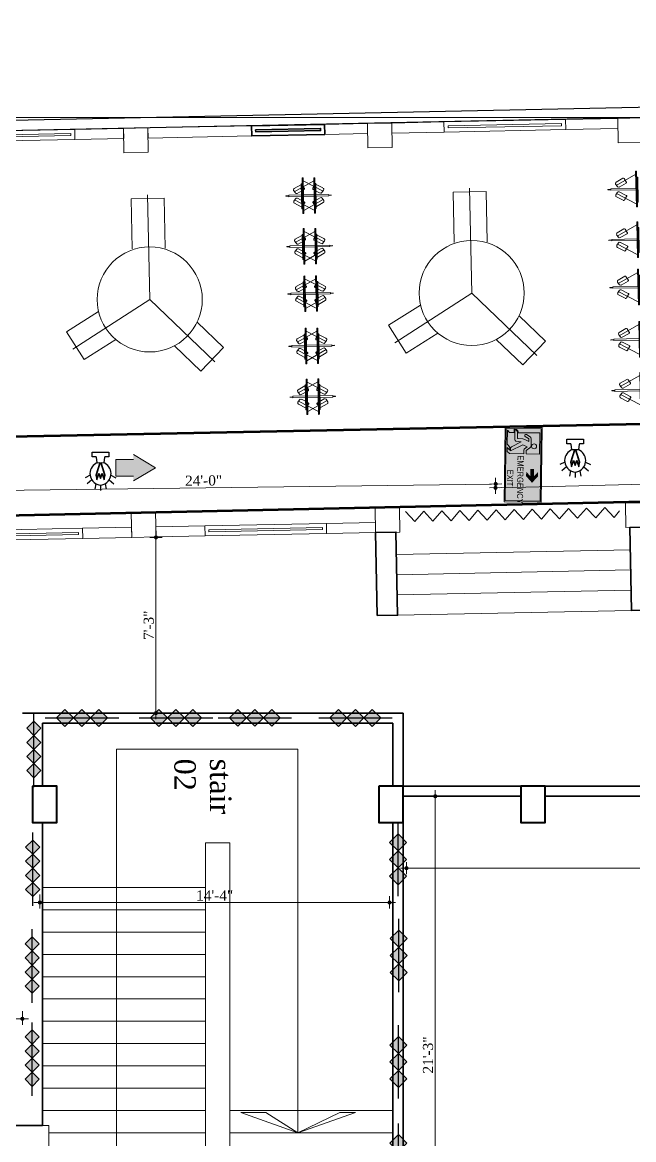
# Model space of a CAD drawing. Header units: inches. Extents: x -250485 to 735580, y -140410 to 288049.
# Drawn here: x 22421 to 22723, y 21792 to 22343 of the extents above; entities that cross this region are included whole.
import ezdxf

# ---------------------------------------------------------------- set-up
doc = ezdxf.new("R2010")
doc.units = ezdxf.units.IN
doc.header["$MEASUREMENT"] = 0
doc.header["$PDMODE"] = 35
doc.layers.get('0').update_dxf_attribs({"lineweight": 0})
doc.layers.get('Defpoints').update_dxf_attribs({"lineweight": 0})
for name, color, linetype, lineweight in [('A column', 106, 'Continuous', 40), ('A stair', 210, 'Continuous', 0), ('A WALL', 7, 'Continuous', 35), ('A window', 150, 'Continuous', 0), ('COLUMN-2', 102, 'Continuous', 0), ('DIM 01', 250, 'Continuous', 9), ('DIM_WORKING', 7, 'Continuous', 0), ('Emergency Light', 251, 'Continuous', 15), ('evacuation plan', 162, 'Continuous', 13), ('Layer1', 134, 'Continuous', 0), ('Machine', 222, 'Continuous', 0), ('New furniture', 42, 'Continuous', 9), ('New stair', 40, 'Continuous', 35), ('new stair full height', 6, 'Continuous', 0), ('New Wall', 7, 'Continuous', 5), ('New window', 132, 'Continuous', 35), ('wall', 7, 'Continuous', 0), ('WALL (I)', 7, 'Continuous', 0)]:
    doc.layers.add(name, color=color, linetype=linetype, lineweight=lineweight)
doc.layers.add('A site line', color=7, linetype='Continuous')
doc.layers.add('fire rated wall', color=7, linetype='Continuous')
doc.styles.add('ARCH', font='times.ttf')
doc.styles.add('DIM-3', font='arial.ttf', dxfattribs={"width": 0.8, "height": 6})
doc.styles.add('REG', font='times.ttf')
doc.dimstyles.new('Dim-Pres', dxfattribs={"dimtxt": 5.5, "dimasz": 2, "dimexe": 1.5, "dimexo": 1.5, "dimgap": 1, "dimtad": 3, "dimdec": 0, "dimzin": 3, "dimdsep": 46, "dimlunit": 4, "dimtxsty": 'REG', "dimblk": 'point', "dimcen": 2, "dimclrd": 256, "dimclre": 256, "dimclrt": 7, "dimadec": 0, "dimazin": 0, "dimtfac": 0.75, "dimtdec": 0, "dimtmove": 1, "dimatfit": 3, "dimldrblk": 'point', "dimfxl": 0, "dimtolj": 1, "dimtzin": 0, "dimlwd": -1, "dimlwe": -1, "dimarcsym": 1})

# ---------------------------------------------------------------- blocks, each defined once
blk = doc.blocks.new('A$C410B7781')
at = {"layer": 'A window', "ltscale": 30}
blk.add_lwpolyline([(-51.04, 7.56), (-51.04, 2.56), (8.96, 2.56), (8.96, 7.56), (-51.04, 7.56)], dxfattribs=at)
blk.add_lwpolyline([(-49.04, 5.56), (-49.04, 4.56), (6.96, 4.56), (6.96, 5.56)], close=True, dxfattribs=at)
blk = doc.blocks.new('A$C4CE36BB6')
at = {"layer": 'new stair full height', "ltscale": 30, "elevation": -1.21}
for points in [[(-110.55, 12.35), (-106.09, 7.35)], [(-101.63, 12.35), (-106.09, 7.35)], [(-101.63, 12.35), (-97.17, 7.35)], [(-92.72, 12.35), (-97.17, 7.35)], [(-92.72, 12.35), (-88.26, 7.35)], [(-83.8, 12.35), (-88.26, 7.35)], [(-83.8, 12.35), (-79.34, 7.35)], [(-74.88, 12.35), (-79.34, 7.35)], [(-74.88, 12.35), (-70.42, 7.35)], [(-65.96, 12.35), (-70.42, 7.35)], [(-65.96, 12.35), (-61.5, 7.35)], [(-57.05, 12.35), (-61.5, 7.35)], [(-57.05, 12.35), (-52.59, 7.35)], [(-48.13, 12.35), (-52.59, 7.35)], [(-48.13, 12.35), (-43.67, 7.35)], [(-39.21, 12.35), (-43.67, 7.35)], [(-39.21, 12.35), (-34.75, 7.35)], [(-30.29, 12.35), (-34.75, 7.35)], [(-30.29, 12.35), (-25.84, 7.35)], [(-21.38, 12.35), (-25.84, 7.35)], [(-21.38, 12.35), (-16.92, 7.35)], [(-12.34, 12.48), (-16.92, 7.35)], [(-12.34, 12.48), (-7.88, 7.48)], [(-5.12, 10.58), (-7.88, 7.48)]]:
    blk.add_lwpolyline(points, dxfattribs=at)
blk = doc.blocks.new('MS')
at = {"layer": 'Machine'}
for p, q in [((2396, 2638), (2671, 2489)), ((2529, 2535), (2560, 2582)), ((2533, 2518), (2629, 2466)), ((2576, 2586), (2670, 2535)), ((2655, 2473), (2678, 2506)), ((2396, 2228), (2671, 2377)), ((2533, 2348), (2629, 2400)), ((2655, 2393), (2678, 2360)), ((2748, 2443), (2748, 2422)), ((2529, 2330), (2560, 2284)), ((2576, 2280), (2670, 2331))]:
    blk.add_line(p, q, dxfattribs=at)
for points in [[(2382, 2680), (2396, 2680), (2396, 2186), (2382, 2186)], [(2382, 2266), (2369, 2266), (2369, 2614), (2382, 2614)], [(2748, 2435), (2787, 2435), (2787, 2431), (2748, 2431)]]:
    blk.add_lwpolyline(points, close=True, dxfattribs=at)
for points in [[(2396, 2443), (2748, 2443)], [(2396, 2422), (2748, 2422)]]:
    blk.add_lwpolyline(points, dxfattribs=at)
for centre, radius, start, end in [((2539, 2529), 12, 146.245, 241.515), ((2570, 2576), 12, 61.515, 146.245), ((2661, 2517), 20, 326.245, 61.515), ((2539, 2337), 12, 118.485, 213.755), ((2639, 2484), 20, 241.515, 326.245), ((2639, 2382), 20, 33.755, 118.485), ((2661, 2349), 20, 298.485, 33.755), ((2570, 2290), 12, 213.755, 298.485)]:
    blk.add_arc(centre, radius, start, end, dxfattribs=at)
blk = doc.blocks.new('A$C6C0F28B8')
at = {"layer": 'Machine'}
for p, q in [((12.97, 50.91), (27.15, 65.09)), ((39.88, 52.36), (27.15, 65.09)), ((-45.94, 41.95), (-36.65, 57.37)), ((-19.06, 46.78), (-36.65, 57.37)), ((0, 25.21), (34.93, 60.14)), ((0, 25.21), (-42.75, 51.6)), ((25.7, 38.18), (39.88, 52.36)), ((-28.15, 31.24), (-45.94, 41.95)), ((0, 25.21), (0, -32.2)), ((-9, -30.2), (-9, -2.69)), ((9, -30.2), (9, -2.69)), ((9, -30.2), (-9, -30.2))]:
    blk.add_line(p, q, dxfattribs=at)
blk.add_circle((0, 25.21), 28.79, dxfattribs=at)
blk.add_circle((0, 25.21), 28.79, dxfattribs=at)
at = {"layer": 'Machine', "yscale": 0.0393700787401485}
for p, xscale, zscale in [((-185.47, -15.49), 0.0393700787401485, 0.0393700787401485), ((185.47, -15.49), -0.0393700787401485, 0.03937007874015701), ((-185.47, -43.35), 0.0393700787401485, 0.0393700787401485), ((185.47, -43.35), -0.0393700787401485, 0.03937007874015701), ((-185.47, -72.01), 0.0393700787401485, 0.0393700787401485), ((185.47, -72.01), -0.0393700787401485, 0.03937007874015701), ((-185.47, -97.99), 0.0393700787401485, 0.0393700787401485), ((185.47, -97.99), -0.0393700787401485, 0.03937007874015701), ((-185.47, -125.74), 0.0393700787401485, 0.0393700787401485), ((185.47, -125.74), -0.0393700787401485, 0.03937007874015701)]:
    blk.add_blockref('MS', p, dxfattribs=dict(at, xscale=xscale, zscale=zscale))
blk = doc.blocks.new('dot')
at = {"color": 4}
for p, q in [((-1.5, 0), (1.5, 0)), ((0, 1.5), (0, -1.5))]:
    blk.add_line(p, q, dxfattribs=at)
at = {"color": 6, "const_width": 0.5}
blk.add_lwpolyline([(-0.25, 0, 1), (0.25, 0, 1)], format="xyb", close=True, dxfattribs=at)
blk = doc.blocks.new('point')
blk.add_blockref('dot', (0, 0))
blk = doc.blocks.new('*D213')
at = {"layer": 'Defpoints', "color": 0, "ltscale": 30, "transparency": 16777216}
for p in [(22475.1, 22089.01, -12.82), (22475.1, 22002.33, -9.7), (22487.08, 22002.33)]:
    blk.add_point(p, dxfattribs=at)
at = {"layer": 'Layer1', "ltscale": 30, "transparency": 16777216}
for p, q in [((22484.6, 22089.01), (22488.58, 22089.01)), ((22487.08, 22087.01), (22487.08, 22004.33)), ((22484.12, 22002.33), (22488.58, 22002.33))]:
    blk.add_line(p, q, dxfattribs=at)
at = {"layer": 'Layer1', "ltscale": 30, "transparency": 16777216, "xscale": 2, "yscale": 2, "zscale": 2}
for p, rotation in [((22487.08, 22089.01), 90), ((22487.08, 22002.33), 270)]:
    blk.add_blockref('point', p, dxfattribs=dict(at, rotation=rotation))
at = {"layer": 'Layer1', "color": 7, "ltscale": 30, "transparency": 16777216, "insert": (22483.53, 22045.67), "char_height": 5, "attachment_point": 5, "rotation": 90, "style": 'REG'}
blk.add_mtext('\\A1;7\'-3"', dxfattribs=at)
blk = doc.blocks.new('gdg')
at = {"layer": 'fire rated wall'}
h = blk.add_hatch(color=1, dxfattribs=at)
h.dxf.hatch_style = 1
h.paths.add_polyline_path([(9432288.4, -5613575.8), (9432298.7, -5613586.1), (9432309, -5613575.8)])
h.paths.add_polyline_path([(9432309, -5613575.8), (9432298.7, -5613565.5), (9432288.4, -5613575.8)])
h.paths.add_polyline_path([(9432309, -5613575.8), (9432329.7, -5613575.8), (9432319.3, -5613565.5)])
h.paths.add_polyline_path([(9432309, -5613575.8), (9432319.3, -5613586.1), (9432329.7, -5613575.8)])
h = blk.add_hatch(color=1, dxfattribs=at)
h.dxf.hatch_style = 1
h.paths.add_polyline_path([(9432329.7, -5613575.8), (9432340, -5613586.1), (9432350.3, -5613575.8)])
h.paths.add_polyline_path([(9432350.3, -5613575.8), (9432340, -5613565.5), (9432329.7, -5613575.8)])
h.paths.add_polyline_path([(9432350.3, -5613575.8), (9432371, -5613575.8), (9432360.7, -5613565.5)])
h.paths.add_polyline_path([(9432350.3, -5613575.8), (9432360.7, -5613586.1), (9432371, -5613575.8)])
at = {"layer": 'fire rated wall', "color": 1, "elevation": 0}
for points in [[(9432298.7, -5613586.1), (9432309, -5613575.8), (9432298.7, -5613565.5), (9432288.4, -5613575.8)], [(9432319.3, -5613586.1), (9432329.7, -5613575.8), (9432319.3, -5613565.5), (9432309, -5613575.8)], [(9432340, -5613586.1), (9432350.3, -5613575.8), (9432340, -5613565.5), (9432329.7, -5613575.8)], [(9432360.7, -5613586.1), (9432371, -5613575.8), (9432360.7, -5613565.5), (9432350.3, -5613575.8)]]:
    blk.add_lwpolyline(points, close=True, dxfattribs=at)
blk.add_lwpolyline([(9432274.6, -5613575.8), (9432382, -5613575.8)], dxfattribs=at)
blk = doc.blocks.new('bfg')
at = {"layer": 'fire rated wall'}
h = blk.add_hatch(color=1, dxfattribs=at)
h.dxf.hatch_style = 1
h.paths.add_polyline_path([(9432308.7, -5613534.5), (9432321.4, -5613547.3), (9432334.2, -5613534.5)])
h.paths.add_polyline_path([(9432334.2, -5613534.5), (9432321.4, -5613521.8), (9432308.7, -5613534.5)])
h.paths.add_polyline_path([(9432334.2, -5613534.5), (9432359.7, -5613534.5), (9432346.9, -5613521.8)])
h.paths.add_polyline_path([(9432334.2, -5613534.5), (9432346.9, -5613547.3), (9432359.7, -5613534.5)])
at = {"layer": 'fire rated wall', "color": 1, "elevation": 0}
for points in [[(9432321.4, -5613547.3), (9432334.2, -5613534.5), (9432321.4, -5613521.8), (9432308.7, -5613534.5)], [(9432346.9, -5613547.3), (9432359.7, -5613534.5), (9432346.9, -5613521.8), (9432334.2, -5613534.5)]]:
    blk.add_lwpolyline(points, close=True, dxfattribs=at)
blk.add_lwpolyline([(9432291.7, -5613534.5), (9432376.7, -5613534.5)], dxfattribs=at)
blk = doc.blocks.new('3HR RATE')
at = {"layer": 'fire rated wall', "xscale": 1.292997314696549, "yscale": 1.292997314696549, "zscale": 1.292997314696549}
for p in [(-12191616.2, 7245476.7), (-12191583.2, 7245476.7)]:
    blk.add_blockref('bfg', p, dxfattribs=at)
blk = doc.blocks.new('A$C16DB04AD')
at = {"layer": 'Emergency Light', "color": 154, "lineweight": 30}
for p, q in [((-6.54, -14.39), (-9.59, -15.98)), ((-5.43, -17.4), (-8.33, -19.77)), ((-2.95, -19.78), (-3.46, -23.22)), ((0, -20.7), (0, -24)), ((2.95, -19.78), (3.46, -23.22)), ((5.43, -17.4), (8.33, -19.77)), ((6.54, -14.39), (9.59, -15.98))]:
    blk.add_line(p, q, dxfattribs=at)
blk.add_lwpolyline([(-2, -6.57), (-2.49, -3.28, 0.371278), (-2.94, -2.89), (-5.25, -2.89), (-5.25, 0), (5.25, 0), (5.25, -2.89), (2.94, -2.89, 0.371278), (2.49, -3.28), (2, -6.57)], format="xyb", dxfattribs=at)
at = {"layer": 'Emergency Light', "color": 1, "lineweight": 30}
blk.add_lwpolyline([(-0.43, -6.57), (-3.01, -14.48), (-2.28, -17.27), (-1.1, -13.91), (0, -16.5), (1.1, -13.91), (2.28, -17.27), (3.01, -14.48), (0.43, -6.57)], dxfattribs=at)
blk.add_lwpolyline([(0.43, -7.28, 0.690361), (-0.43, -7.28), (-2.75, -14.5), (-2.25, -16.42), (-1.12, -13.21), (0, -15.86), (1.12, -13.21), (2.25, -16.42), (2.75, -14.5), (0.43, -7.28)], format="xyb", dxfattribs=at)
at = {"layer": 'Emergency Light', "color": 154, "lineweight": 30}
blk.add_lwpolyline([(-2.02, -6.58), (2, -6.57)], dxfattribs=at)
for centre, radius, start, end in [((0.78, -13.41), 7.38, 112.06714, 245.97666), ((-0.78, -13.41), 7.38, 294.02334, 67.93286), ((0, -15.96), 4.74, 241.9689, 298.0311)]:
    blk.add_arc(centre, radius, start, end, dxfattribs=at)
blk = doc.blocks.new('hfev')
at = {"layer": 'evacuation plan'}
h = blk.add_hatch(color=60, dxfattribs=at)
h.dxf.hatch_style = 1
h.paths.add_polyline_path([(40299.1, 13041.1), (40287.2, 13021.2), (40310.9, 13021.2)])
h.paths.add_polyline_path([(40306.5, 13021.2), (40291.6, 13021.2), (40291.6, 13005.5), (40306.5, 13005.5)])
at = {"layer": 'evacuation plan', "color": 9, "true_color": 0xafd9aa}
for p, q in [((40287.2, 13021.2), (40299.1, 13041.1)), ((40299.1, 13041.1), (40310.9, 13021.2)), ((40291.6, 13021.2), (40291.6, 13005.5)), ((40306.5, 13021.2), (40306.5, 13005.5)), ((40291.6, 13005.5), (40306.5, 13005.5))]:
    blk.add_line(p, q, dxfattribs=at)
blk = doc.blocks.new('WFE')
h = blk.add_hatch(color=255)
h.dxf.hatch_style = 1
h.paths.add_polyline_path([(-267898.14, 138466.65), (-267925.22, 138466.65), (-267925.22, 138453.12), (-267898.14, 138453.12)])
at = {"true_color": 0x00823c}
h = blk.add_hatch(color=116, dxfattribs=at)
h.dxf.hatch_style = 1
h.paths.add_polyline_path([(-267898.53, 138466.27), (-267924.83, 138466.27), (-267924.83, 138453.5), (-267898.53, 138453.5)])
h = blk.add_hatch(color=7)
h.dxf.hatch_style = 1
edge = h.paths.add_edge_path()
edge.add_line((-267915.67, 138465.76), (-267915.67, 138460.96))
edge.add_line((-267915.67, 138460.96), (-267916.89, 138460.95))
edge.add_line((-267916.89, 138460.95), (-267917.87, 138462.22))
edge.add_arc((-267918.79, 138461.48), 1.18, 38.6997, 89.1552)
edge.add_line((-267918.77, 138462.66), (-267920.97, 138462.66))
edge.add_arc((-267920.89, 138460.14), 2.52, 91.7797, 103.5408)
edge.add_arc((-267921.27, 138461.83), 0.786, 105.7358, 142.6328)
edge.add_line((-267921.89, 138462.31), (-267922.7, 138460.97))
edge.add_arc((-267922.33, 138460.73), 0.434, 146.6305, 329.27)
edge.add_line((-267921.96, 138460.51), (-267921.24, 138461.73))
edge.add_arc((-267921.09, 138461.64), 0.176, 91.289, 148.2105, ccw=False)
edge.add_line((-267921.09, 138461.82), (-267920.17, 138461.82))
edge.add_line((-267920.17, 138461.82), (-267920.91, 138460.36))
edge.add_line((-267920.91, 138460.36), (-267921.1, 138459.57))
edge.add_line((-267921.1, 138459.57), (-267921.25, 138457.85))
edge.add_arc((-267921.37, 138457.83), 0.125, -85.898, 7.6051, ccw=False)
edge.add_line((-267921.36, 138457.71), (-267922.79, 138457.71))
edge.add_arc((-267922.82, 138454.18), 3.53, 89.4971, 101.3594)
edge.add_arc((-267923.32, 138456.51), 1.15, 100.0089, 171.4142)
edge.add_line((-267924.45, 138456.68), (-267920.81, 138456.69))
edge.add_arc((-267920.77, 138457.28), 0.589, 266.7226, 344.0757)
edge.add_line((-267920.21, 138457.12), (-267920.01, 138459.09))
edge.add_line((-267920.01, 138459.09), (-267918.13, 138455.48))
edge.add_arc((-267917.62, 138455.74), 0.573, 207.3378, 270.1311)
edge.add_line((-267917.62, 138455.17), (-267916.72, 138455.17))
edge.add_line((-267916.72, 138455.17), (-267918.94, 138459.69))
edge.add_line((-267918.94, 138459.69), (-267918.25, 138461.19))
edge.add_line((-267918.25, 138461.19), (-267917.51, 138460.24))
edge.add_arc((-267917.16, 138460.56), 0.468, 222.2016, 269.5545)
edge.add_line((-267917.16, 138460.09), (-267915.67, 138460.09))
edge.add_line((-267915.67, 138460.09), (-267915.67, 138454.79))
edge.add_line((-267915.67, 138454.79), (-267916.48, 138453.99))
edge.add_line((-267916.48, 138453.99), (-267917.89, 138453.99))
edge.add_line((-267917.89, 138453.99), (-267916.91, 138454.91))
edge.add_line((-267916.91, 138454.91), (-267917.87, 138454.91))
edge.add_arc((-267917.29, 138453.25), 1.76, 109.0672, 137.8746)
edge.add_line((-267918.6, 138454.43), (-267919.06, 138453.99))
edge.add_line((-267919.06, 138453.99), (-267924.15, 138453.99))
edge.add_line((-267924.15, 138453.99), (-267923.36, 138454.78))
edge.add_line((-267923.36, 138454.78), (-267923.36, 138456.44))
edge.add_line((-267923.36, 138456.44), (-267924.83, 138456.43))
edge.add_arc((-267918.88, 138454.19), 6.36, 150.9073, 159.3468, ccw=False)
edge.add_arc((-267923.35, 138456.57), 1.3, 89.7522, 146.6944, ccw=False)
edge.add_line((-267923.34, 138457.87), (-267923.34, 138465.76))
edge.add_line((-267923.34, 138465.76), (-267915.67, 138465.76))
edge = h.paths.add_edge_path(flags=16)
edge.add_arc((-267918.45, 138463.76), 0.912, 0, 360)
h = blk.add_hatch(color=7)
h.dxf.hatch_style = 1
h.paths.add_polyline_path([(-267910.19, 138462.55), (-267910.19, 138463.83), (-267907.55, 138463.83), (-267909.18, 138465.36), (-267907.54, 138465.36), (-267905.16, 138463.19), (-267907.53, 138461.02), (-267909.19, 138461.02), (-267907.55, 138462.55)])
at = {"color": 255}
blk.add_lwpolyline([(-267898.14, 138466.65), (-267925.22, 138466.65), (-267925.22, 138453.12), (-267898.14, 138453.12)], close=True, dxfattribs=at)
at = {"color": 116, "true_color": 0x00823c}
blk.add_lwpolyline([(-267898.53, 138466.27), (-267924.83, 138466.27), (-267924.83, 138453.5), (-267898.53, 138453.5)], close=True, dxfattribs=at)
at = {"color": 255}
blk.add_lwpolyline([(-267915.67, 138465.76), (-267915.67, 138460.96), (-267916.89, 138460.95), (-267917.87, 138462.22, 0.223781), (-267918.77, 138462.66), (-267920.97, 138462.66, 0.051363), (-267921.48, 138462.59, 0.162399), (-267921.89, 138462.31), (-267922.7, 138460.97, 1.023303), (-267921.96, 138460.51), (-267921.24, 138461.73, -0.253603), (-267921.09, 138461.82), (-267920.17, 138461.82), (-267920.91, 138460.36), (-267921.1, 138459.57), (-267921.25, 138457.85, -0.432237), (-267921.36, 138457.71), (-267922.79, 138457.71, 0.051805), (-267923.52, 138457.64, 0.322053), (-267924.45, 138456.68), (-267920.81, 138456.69, 0.350945), (-267920.21, 138457.12), (-267920.01, 138459.09), (-267918.13, 138455.48, 0.281056), (-267917.62, 138455.17), (-267916.72, 138455.17), (-267918.94, 138459.69), (-267918.25, 138461.19), (-267917.51, 138460.24, 0.209607), (-267917.16, 138460.09), (-267915.67, 138460.09), (-267915.67, 138454.79), (-267916.48, 138453.99), (-267917.89, 138453.99), (-267916.91, 138454.91), (-267917.87, 138454.91, 0.126362), (-267918.6, 138454.43), (-267919.06, 138453.99), (-267924.15, 138453.99), (-267923.36, 138454.78), (-267923.36, 138456.44), (-267924.83, 138456.43, -0.036841), (-267924.44, 138457.28, -0.253699), (-267923.34, 138457.87), (-267923.34, 138465.76), (-267915.67, 138465.76)], format="xyb", close=True, dxfattribs=at)
blk.add_circle((-267918.45, 138463.76), 0.912, dxfattribs=at)
at = {"layer": 'DIM 01', "color": 255, "lineweight": -2, "insert": (-267908.26, 138460.02), "char_height": 2.2352, "attachment_point": 1, "style": 'DIM-3'}
blk.add_mtext_dynamic_manual_height_columns('\\pi-6.82409;{\\C0;EMERGENCY\\P\\pi-1.53473;EXIT}', width=2.2352, gutter_width=11.18, heights=[0], dxfattribs=at)
blk = doc.blocks.new('*D384')
at = {"layer": 'Defpoints', "color": 0, "ltscale": 30, "transparency": 16777216}
for p in [(24050.55, 22302.13, -11.61), (24050.55, 22296.08), (22363.23, 22276.63, 0.5)]:
    blk.add_point(p, dxfattribs=at)
at = {"layer": 'Layer1', "ltscale": 30, "transparency": 16777216}
for p, q in [((22363.23, 22292.09), (22363.23, 22297.58)), ((22365.23, 22296.08), (24048.55, 22296.08)), ((23206.89, 22296.08), (23201.41, 22281.68)), ((24050.55, 22297.58), (24050.55, 22294.58)), ((23201.41, 22281.68), (23179.2, 22281.68))]:
    blk.add_line(p, q, dxfattribs=at)
at = {"layer": 'Layer1', "ltscale": 30, "transparency": 16777216, "xscale": 2, "yscale": 2, "zscale": 2, "rotation": 180}
blk.add_blockref('point', (22363.23, 22296.08), dxfattribs=at)
at = {"layer": 'Layer1', "ltscale": 30, "transparency": 16777216, "xscale": 2, "yscale": 2, "zscale": 2}
blk.add_blockref('point', (24050.55, 22296.08), dxfattribs=at)
at = {"layer": 'Layer1', "color": 7, "ltscale": 30, "transparency": 16777216, "insert": (23190.31, 22285.23), "char_height": 5, "attachment_point": 5, "style": 'REG'}
blk.add_mtext('\\A1;140\'-7"', dxfattribs=at)
blk = doc.blocks.new('*D404')
at = {"layer": 'Defpoints', "color": 0, "ltscale": 30, "transparency": 16777216}
for p in [(22429.78, 21929.27), (22602.27, 21921.86, -9.7), (22602.27, 21908.9)]:
    blk.add_point(p, dxfattribs=at)
at = {"layer": 'Layer1', "ltscale": 30, "transparency": 16777216}
for p, q in [((22429.78, 21912.9), (22429.78, 21907.4)), ((22431.78, 21908.9), (22600.27, 21908.9)), ((22602.27, 21911.97), (22602.27, 21907.4))]:
    blk.add_line(p, q, dxfattribs=at)
at = {"layer": 'Layer1', "ltscale": 30, "transparency": 16777216, "xscale": 2, "yscale": 2, "zscale": 2, "rotation": 180}
blk.add_blockref('point', (22429.78, 21908.9), dxfattribs=at)
at = {"layer": 'Layer1', "ltscale": 30, "transparency": 16777216, "xscale": 2, "yscale": 2, "zscale": 2}
blk.add_blockref('point', (22602.27, 21908.9), dxfattribs=at)
at = {"layer": 'Layer1', "color": 7, "ltscale": 30, "transparency": 16777216, "insert": (22516.02, 21912.4), "char_height": 5, "attachment_point": 5, "style": 'REG'}
blk.add_mtext('\\A1;14\'-4"', dxfattribs=at)
blk = doc.blocks.new('*D406')
at = {"layer": 'Defpoints', "color": 0, "ltscale": 30, "transparency": 16777216}
for p in [(22229.04, 21881.6, -11.61), (22421.19, 21881.6, -9.61), (22421.19, 21851.55)]:
    blk.add_point(p, dxfattribs=at)
at = {"layer": 'Layer1', "ltscale": 30, "transparency": 16777216}
for p, q in [((22229.04, 21855.21), (22229.04, 21850.05)), ((22421.19, 21855.31), (22421.19, 21850.05)), ((22231.04, 21851.55), (22419.19, 21851.55))]:
    blk.add_line(p, q, dxfattribs=at)
at = {"layer": 'Layer1', "ltscale": 30, "transparency": 16777216, "xscale": 2, "yscale": 2, "zscale": 2, "rotation": 180}
blk.add_blockref('point', (22229.04, 21851.55), dxfattribs=at)
at = {"layer": 'Layer1', "ltscale": 30, "transparency": 16777216, "xscale": 2, "yscale": 2, "zscale": 2}
blk.add_blockref('point', (22421.19, 21851.55), dxfattribs=at)
at = {"layer": 'Layer1', "color": 7, "ltscale": 30, "transparency": 16777216, "insert": (22325.12, 21855.09), "char_height": 5, "attachment_point": 5, "style": 'REG'}
blk.add_mtext('\\A1;16\'-0"', dxfattribs=at)
blk = doc.blocks.new('*D408')
at = {"layer": 'Defpoints', "color": 0, "ltscale": 30, "transparency": 16777216}
for p in [(22610.62, 21930.22, -9.7), (22917.19, 21930.22, -9.7), (22917.19, 21925.84)]:
    blk.add_point(p, dxfattribs=at)
at = {"layer": 'Layer1', "ltscale": 30, "transparency": 16777216}
for p, q in [((22610.62, 21927.19), (22610.62, 21924.34)), ((22612.62, 21925.84), (22915.19, 21925.84)), ((22917.19, 21927.19), (22917.19, 21924.34))]:
    blk.add_line(p, q, dxfattribs=at)
at = {"layer": 'Layer1', "ltscale": 30, "transparency": 16777216, "xscale": 2, "yscale": 2, "zscale": 2, "rotation": 180}
blk.add_blockref('point', (22610.62, 21925.84), dxfattribs=at)
at = {"layer": 'Layer1', "ltscale": 30, "transparency": 16777216, "xscale": 2, "yscale": 2, "zscale": 2}
blk.add_blockref('point', (22917.19, 21925.84), dxfattribs=at)
at = {"layer": 'Layer1', "color": 7, "ltscale": 30, "transparency": 16777216, "insert": (22763.91, 21929.39), "char_height": 5, "attachment_point": 5, "style": 'REG'}
blk.add_mtext('\\A1;25\'-7"', dxfattribs=at)
blk = doc.blocks.new('*D409')
at = {"layer": 'Defpoints', "color": 0, "ltscale": 30, "transparency": 16777216}
for p in [(22615.04, 21961.33, -9.7), (22624.79, 21961.33), (22611.44, 21706.08, -9.7)]:
    blk.add_point(p, dxfattribs=at)
at = {"layer": 'Layer1', "ltscale": 30, "transparency": 16777216}
for p, q in [((22622.12, 21961.33), (22626.29, 21961.33)), ((22624.79, 21708.08), (22624.79, 21959.33)), ((22621.68, 21706.08), (22626.29, 21706.08))]:
    blk.add_line(p, q, dxfattribs=at)
at = {"layer": 'Layer1', "ltscale": 30, "transparency": 16777216, "xscale": 2, "yscale": 2, "zscale": 2}
for p, rotation in [((22624.79, 21961.33), 90), ((22624.79, 21706.08), 270)]:
    blk.add_blockref('point', p, dxfattribs=dict(at, rotation=rotation))
at = {"layer": 'Layer1', "color": 7, "ltscale": 30, "transparency": 16777216, "insert": (22621.24, 21833.7), "char_height": 5, "attachment_point": 5, "rotation": 90, "style": 'REG'}
blk.add_mtext('\\A1;21\'-3"', dxfattribs=at)
blk = doc.blocks.new('*D738')
at = {"layer": 'Defpoints', "color": 0, "ltscale": 30, "transparency": 16777216}
for p in [(22654.6, 22115.37), (22654.77, 22102.61, -12.82), (22366.8, 22098.84, -11.61)]:
    blk.add_point(p, dxfattribs=at)
at = {"layer": 'Layer1', "ltscale": 30, "transparency": 16777216}
for p, q in [((22366.66, 22108.83), (22366.61, 22113.1)), ((22368.63, 22111.62), (22652.6, 22115.35)), ((22654.64, 22112.78), (22654.58, 22116.87))]:
    blk.add_line(p, q, dxfattribs=at)
at = {"layer": 'Layer1', "ltscale": 30, "transparency": 16777216, "xscale": 2, "yscale": 2, "zscale": 2}
for p, rotation in [((22654.6, 22115.37), 0.750979310470082), ((22366.63, 22111.6), 180.7509793104701)]:
    blk.add_blockref('point', p, dxfattribs=dict(at, rotation=rotation))
at = {"layer": 'Layer1', "color": 7, "ltscale": 30, "transparency": 16777216, "insert": (22510.57, 22117.03), "char_height": 5, "attachment_point": 5, "rotation": 0.751, "style": 'REG'}
blk.add_mtext('\\A1;24\'-0"', dxfattribs=at)
blk = doc.blocks.new('*D739')
at = {"layer": 'Defpoints', "color": 0, "ltscale": 30, "transparency": 16777216}
for p in [(23979.92, 22144.96), (23980.18, 22134.08, -12.82), (22654.77, 22102.61, -12.82)]:
    blk.add_point(p, dxfattribs=at)
at = {"layer": 'Layer1', "ltscale": 30, "transparency": 16777216}
for p, q in [((22656.51, 22113.54), (23977.92, 22144.91)), ((23979.98, 22142.64), (23979.89, 22146.46)), ((22654.57, 22111.17), (22654.48, 22114.99))]:
    blk.add_line(p, q, dxfattribs=at)
at = {"layer": 'Layer1', "ltscale": 30, "transparency": 16777216, "xscale": 2, "yscale": 2, "zscale": 2}
for p, rotation in [((23979.92, 22144.96), 1.360122514346406), ((22654.51, 22113.49), 181.3601225143464)]:
    blk.add_blockref('point', p, dxfattribs=dict(at, rotation=rotation))
at = {"layer": 'Layer1', "color": 7, "ltscale": 30, "transparency": 16777216, "insert": (23317.13, 22132.76), "char_height": 5, "attachment_point": 5, "rotation": 1.3601, "style": 'REG'}
blk.add_mtext('\\A1;110\'-6"', dxfattribs=at)

msp = doc.modelspace()

# ---------------------------------------------------------------- linework, layer by layer
at = {"layer": 'A column', "color": 7, "lineweight": -3, "elevation": -9.7}
msp.add_lwpolyline([(22426.19, 21966.33), (22426.19, 21948.33), (22438.19, 21948.33), (22438.19, 21966.33), (22426.19, 21966.33)], dxfattribs=at)
at = {"layer": 'A column', "color": 7, "elevation": -9.7}
for points in [[(22426.19, 21966.33), (22426.19, 21948.33), (22438.19, 21948.33), (22438.19, 21966.33), (22426.19, 21966.33)], [(22426.19, 21966.33), (22426.19, 21948.33), (22438.19, 21948.33), (22438.19, 21966.33), (22426.19, 21966.33)], [(22596.94, 21966.33), (22596.94, 21948.33), (22608.94, 21948.33), (22608.94, 21966.33), (22596.94, 21966.33)], [(22666.94, 21966.33), (22666.94, 21948.33), (22678.94, 21948.33), (22678.94, 21966.33), (22666.94, 21966.33)]]:
    msp.add_lwpolyline(points, dxfattribs=at)
at = {"layer": 'A site line', "color": 7, "ltscale": 30, "elevation": -11.61}
for points in [[(22207.16, 21197.58), (22234.13, 22291.01), (24734.61, 22343.08), (24725.77, 21985.96)], [(22212.16, 21197.46), (22239.01, 22286.12), (24729.48, 22337.97), (24720.77, 21986.08)]]:
    msp.add_lwpolyline(points, dxfattribs=at)
at = {"layer": 'A stair', "color": 7, "ltscale": 30}
for p, q in [((22511.57, 21916.33, -9.7), (22431.19, 21916.33, -9.7)), ((22511.57, 21905.33, -9.7), (22431.19, 21905.33, -9.7)), ((22511.57, 21894.33, -9.7), (22431.19, 21894.33, -9.7)), ((22511.57, 21883.33, -9.7), (22431.19, 21883.33, -9.7)), ((22511.57, 21872.33, -9.7), (22431.19, 21872.33, -9.7)), ((22511.57, 21861.33, -9.7), (22431.19, 21861.33, -9.7)), ((22511.57, 21850.33, -9.7), (22431.19, 21850.33, -9.7)), ((22511.57, 21839.33, -9.7), (22431.19, 21839.33, -9.7)), ((22511.57, 21828.33, -9.7), (22431.19, 21828.33, -9.7)), ((22511.57, 21817.33, -9.7), (22431.19, 21817.33, -9.7)), ((22511.57, 21806.33, -9.7), (22431.19, 21806.33, -9.7)), ((22603.94, 21806.33, -9.7), (22523.57, 21806.33, -9.7)), ((22523.57, 21806.33, -9.7), (22603.94, 21806.33, -9.7)), ((22511.57, 21795.33, -9.7), (22434.19, 21795.33, -9.7)), ((22523.57, 21795.33, -9.7), (22603.94, 21795.33, -9.7))]:
    msp.add_line(p, q, dxfattribs=at)
at = {"layer": 'A stair', "color": 7, "ltscale": 30, "elevation": -9.7}
msp.add_lwpolyline([(22467.7, 21775.99), (22467.7, 21984.61), (22557.02, 21984.61), (22557.02, 21795.33), (22528.93, 21805.33), (22541.27, 21805.33), (22557.02, 21795.33), (22585.54, 21805.33), (22577.72, 21805.33), (22557.02, 21795.33)], dxfattribs=at)
msp.add_lwpolyline([(22511.57, 21938.33), (22523.57, 21938.33), (22523.57, 21773.33), (22511.57, 21773.33)], close=True, dxfattribs=at)
at = {"layer": 'A WALL', "color": 7, "lineweight": -3, "ltscale": 30}
for p, q in [((22459.19, 22002.33, -9.7), (22421.2, 22002.33, -9.7)), ((22431.19, 21966.33, -9.7), (22431.19, 21997.33, -9.7)), ((22431.19, 21997.33, -9.7), (22459.19, 21997.33, -9.7)), ((22426.19, 21966.33, -9.7), (22431.19, 21966.33, -9.7))]:
    msp.add_line(p, q, dxfattribs=at)
at = {"layer": 'A WALL', "color": 7, "ltscale": 30}
for p, q in [((22579.19, 22002.33, -9.7), (22421.2, 22002.33, -9.7)), ((22579.19, 22002.33, -9.7), (22608.94, 22002.33, -9.7)), ((22608.94, 22002.33, -9.7), (22608.94, 21966.33, -9.7)), ((22431.19, 21966.33, -9.7), (22431.19, 21997.33, -9.7)), ((22431.19, 21997.33, -9.7), (22459.19, 21997.33, -9.7)), ((22431.19, 21966.33, -9.7), (22431.19, 21997.33, -9.7)), ((22603.94, 21997.33, -9.7), (22459.19, 21997.33, -9.7)), ((22603.94, 21966.33, -9.7), (22603.94, 21997.33, -9.7)), ((22426.19, 21966.33, -9.7), (22431.19, 21966.33, -9.7)), ((22426.19, 21966.33, -9.7), (22431.19, 21966.33, -9.7)), ((22608.94, 21966.33, -9.7), (22603.94, 21966.33, -9.7)), ((22678.94, 21966.33, -9.7), (22739.82, 21966.33, -9.7)), ((22707.94, 21966.33, -9.7), (22712.94, 21966.33, -9.7)), ((22739.82, 21961.33, -9.7), (22678.94, 21961.33, -9.7)), ((22603.94, 21948.33, -9.7), (22603.94, 21802.37, -9.7)), ((22608.94, 21948.33, -9.7), (22603.94, 21948.33, -9.7)), ((22608.94, 21706.08, -9.7), (22608.94, 21948.33, -9.7)), ((22222.19, 21798.81, -9.65), (22431.19, 21798.97, -9.61)), ((22603.94, 21802.37, -9.7), (22603.94, 21706.08, -9.7))]:
    msp.add_line(p, q, dxfattribs=at)
at = {"layer": 'A WALL', "color": 7, "ltscale": 30, "elevation": -9.7}
msp.add_lwpolyline([(22608.94, 21961.33), (22666.94, 21961.33), (22666.94, 21966.33), (22608.94, 21966.33)], close=True, dxfattribs=at)
at = {"layer": 'A WALL', "color": 7, "ltscale": 30, "elevation": -9.61}
msp.add_lwpolyline([(22426.19, 21948.33), (22431.19, 21948.33), (22431.19, 21798.97)], dxfattribs=at)
msp.add_lwpolyline([(22426.19, 21948.33), (22431.19, 21948.33), (22431.19, 21798.97)], dxfattribs=at)
at = {"layer": 'COLUMN-2', "color": 7, "ltscale": 20000}
for points, elevation in [([(22714.75, 22295.66), (22726.75, 22295.9), (22726.99, 22283.9), (22714.99, 22283.66), (22714.75, 22295.66)], -11.61), ([(22471.06, 22290.77), (22483.06, 22291.01), (22483.3, 22279.01), (22471.3, 22278.77), (22471.06, 22290.77)], -11.61), ([(22591.35, 22293.18), (22603.35, 22293.42), (22603.59, 22281.42), (22591.59, 22281.18), (22591.35, 22293.18)], -11.61), ([(22718.56, 22105.89), (22730.56, 22106.13), (22730.8, 22094.14), (22718.8, 22093.89), (22718.56, 22105.89)], -12.82), ([(22474.86, 22101.01), (22486.86, 22101.25), (22487.1, 22089.25), (22475.1, 22089.01), (22474.86, 22101.01)], -12.82), ([(22595.16, 22103.42), (22607.15, 22103.66), (22607.4, 22091.66), (22595.4, 22091.42), (22595.16, 22103.42)], -10.7)]:
    msp.add_lwpolyline(points, dxfattribs=dict(at, elevation=elevation))
at = {"layer": 'DIM_WORKING', "color": 7, "lineweight": 5, "ltscale": 30, "elevation": -9.7}
msp.add_lwpolyline([(22434.19, 21774.97), (22434.19, 21798.97), (22333.19, 21798.97), (22333.19, 21702.97), (22424.19, 21702.97)], dxfattribs=at)
at = {"layer": 'New stair', "color": 7, "ltscale": 30, "elevation": -10.7}
msp.add_lwpolyline([(22596.22, 22050.43), (22606.22, 22050.63), (22605.4, 22091.62), (22595.4, 22091.42)], close=True, dxfattribs=at)
at = {"layer": 'New stair', "color": 7, "ltscale": 30, "elevation": -12.82}
msp.add_lwpolyline([(22721.62, 22052.94), (22731.62, 22053.14), (22730.8, 22094.14), (22720.8, 22093.93), (22721.62, 22052.94)], dxfattribs=at)
at = {"layer": 'new stair full height', "color": 7, "ltscale": 30}
for p, q in [((22605.62, 22080.62, -12.82), (22721.02, 22082.94, -12.82)), ((22605.82, 22070.62, -12.82), (22721.22, 22072.94, -12.82)), ((22606.02, 22060.63, -12.82), (22721.42, 22062.94, -12.82)), ((22606.22, 22050.63, -10.7), (22721.62, 22052.94, -12.82))]:
    msp.add_line(p, q, dxfattribs=at)
at = {"layer": 'New Wall', "color": 7, "ltscale": 30}
for p, q in [((22591.35, 22293.18, -9.49), (22570.2, 22292.76, -9.49)), ((22570.2, 22292.76, -9.49), (22570.3, 22287.76, -9.49)), ((22570.3, 22287.76, -9.49), (22591.45, 22288.18, -9.49)), ((22591.45, 22288.18, -9.49), (22591.35, 22293.18, -9.49)), ((22573.22, 22141.99, -9.49), (22578.19, 22142.09, -9.49))]:
    msp.add_line(p, q, dxfattribs=at)
for points, elevation in [([(22629.16, 22288.94), (22603.45, 22288.42), (22603.35, 22293.42), (22629.06, 22293.94)], -11.61), ([(22689.15, 22290.14), (22714.85, 22290.66), (22714.75, 22295.66), (22689.04, 22295.14)], -11.61), ([(22447.12, 22285.29), (22471.16, 22285.77), (22471.06, 22290.77), (22447.02, 22290.29)], -11.61), ([(22483.06, 22291.01), (22534.2, 22292.03), (22534.3, 22287.04), (22483.16, 22286.01)], 1.71), ([(22571.24, 22090.94), (22595.4, 22091.42), (22595.3, 22096.42), (22571.14, 22095.93)], -10.7), ([(22450.95, 22088.52), (22475.1, 22089.01), (22475, 22094.01), (22450.85, 22093.52)], -12.82), ([(22487, 22094.25), (22511.16, 22094.73), (22511.26, 22089.73), (22487.1, 22089.25)], 0.5)]:
    msp.add_lwpolyline(points, close=True, dxfattribs=dict(at, elevation=elevation))
at = {"layer": 'New window', "color": 7, "ltscale": 30, "elevation": -9.49}
msp.add_lwpolyline([(22534.2, 22292.03), (22534.3, 22287.04), (22570.3, 22287.76), (22570.2, 22292.76), (22534.2, 22292.03)], dxfattribs=at)
msp.add_lwpolyline([(22536.24, 22290.08), (22536.26, 22289.08), (22568.26, 22289.72), (22568.24, 22290.72)], close=True, dxfattribs=at)
at = {"layer": 'wall', "color": 75, "lineweight": 53, "ltscale": 100000, "elevation": -12.82}
for points in [[(22366.01, 22137.83), (24056.17, 22171.72)], [(22366.8, 22098.84), (24042.6, 22135.45)]]:
    msp.add_lwpolyline(points, dxfattribs=at)
at = {"layer": 'WALL (I)', "color": 7, "ltscale": 30}
msp.add_line((22431.3, 21798.97, -9.61), (22431.19, 21948.33, -9.7), dxfattribs=at)

# ---------------------------------------------------------------- block references
at = {"layer": 'DIM 01', "color": 63, "lineweight": -2, "xscale": 1.354657076082979, "yscale": 1.354657076080912, "zscale": 1.354657076082979, "rotation": 269.1789132934474}
msp.add_blockref('WFE', (-170079.08, -338078.5), dxfattribs=at)
at = {"layer": 'Emergency Light', "lineweight": 30, "xscale": 0.7868064756185049, "yscale": 0.7868064756185049, "zscale": 0.7868064756213451}
for p in [(22693.79, 22137.47), (22459.73, 22131.05)]:
    msp.add_blockref('A$C16DB04AD', p, dxfattribs=at)
at = {"layer": 'evacuation plan', "color": 11, "true_color": 0xf27172, "xscale": -0.5499328878868255, "yscale": 0.5499328878868255, "zscale": 0.5499328876488784, "rotation": 270}
msp.add_blockref('hfev', (15315.14, -38.41), dxfattribs=at)
at = {"layer": 'fire rated wall', "xscale": 0.3372336738611921, "yscale": 0.3372336738611921, "zscale": 0.3372336738626473, "rotation": 90}
for p in [(-1870659.93, -3158914.78), (-1870660.5, -3158973.4), (-1870660.78, -3159021.11), (-1870660.78, -3159067.03)]:
    msp.add_blockref('gdg', p, dxfattribs=at)
at = {"layer": 'Layer1', "xscale": 0.2533935670508072, "yscale": 0.2533935670526262, "zscale": 0.2533935670521235}
for p in [(21339.95, 25245.53), (21386.3, 25245.54), (21425.2, 25245.57), (21474.77, 25245.5)]:
    msp.add_blockref('3HR RATE', p, dxfattribs=at)
at = {"layer": 'Layer1', "xscale": 0.2533935670508072, "yscale": 0.2533935670508072, "rotation": 90}
for p, zscale in [((19360.89, 20819.57, -9.7), 0.2533935670521235), ((19361.23, 20772.14), 0.253393567052124), ((19361.05, 20719.63), 0.253393567052124), ((19361.05, 20671.22), 0.253393567052124)]:
    msp.add_blockref('3HR RATE', p, dxfattribs=dict(at, zscale=zscale))
at = {"layer": 'New furniture', "color": 7, "xscale": -0.9000000000009398, "yscale": 0.900000000000091, "zscale": 0.8999999999999999, "rotation": 181.1488679749023}
for p in [(22483.55, 22229.07, -31.83), (22642.32, 22232.25, -31.83)]:
    msp.add_blockref('A$C6C0F28B8', p, dxfattribs=at)
at = {"layer": 'new stair full height', "color": 7, "ltscale": 30, "rotation": 1.148867974906783}
msp.add_blockref('A$C4CE36BB6', (22720.97, 22091.59, -11.61), dxfattribs=at)
at = {"layer": 'New window', "color": 7, "ltscale": 30, "rotation": 1.148867974906783}
for p in [(22680.24, 22287.4, -11.61), (22438.21, 22282.55, -11.61), (22562.34, 22088.2, -10.7), (22442.04, 22085.78, -12.82)]:
    msp.add_blockref('A$C410B7781', p, dxfattribs=at)

# ---------------------------------------------------------------- texts
at = {"layer": 'A stair', "color": 7, "ltscale": 30, "insert": (22524.3, 21979.9, -9.7), "char_height": 10.56, "width": 17.4246, "attachment_point": 1, "rotation": 270, "style": 'ARCH'}
msp.add_mtext('stair 02', dxfattribs=at)

# ---------------------------------------------------------------- dimensions: what is measured, and where the dimension line sits
at = {"layer": 'Layer1', "ltscale": 30}
dim = msp.add_linear_dim(base=(24050.55, 22296.08), p1=(22363.23, 22276.63, 0.5), p2=(24050.55, 22302.13, -11.61), dimstyle='Dim-Pres', override={"dimtxt": 5, "dimfxl": 4, "dimfxlon": 1}, dxfattribs=at)
dim.commit()
dim.dimension.update_dxf_attribs({"geometry": '*D384', "text_midpoint": (23200.41, 22281.68), "dimtype": 160})
for p1, p2, distance, picture, middle in [((22654.77, 22102.61, -12.82), (23980.18, 22134.08, -12.82), 10.88, '*D739', (23317.13, 22132.76)), ((22366.8, 22098.84, -11.61), (22654.77, 22102.61, -12.82), 12.76, '*D738', (22510.57, 22117.03))]:
    dim = msp.add_aligned_dim(p1=p1, p2=p2, distance=distance, dimstyle='Dim-Pres', override={"dimtxt": 5, "dimfxl": 4, "dimfxlon": 1}, dxfattribs=at)
    dim.commit()
    dim.dimension.update_dxf_attribs({"geometry": picture, "text_midpoint": middle})
for base, p1, p2, picture, middle in [((22487.08, 22002.33), (22475.1, 22089.01, -12.82), (22475.1, 22002.33, -9.7), '*D213', (22483.53, 22045.67)), ((22624.79, 21961.33), (22611.44, 21706.08, -9.7), (22615.04, 21961.33, -9.7), '*D409', (22621.24, 21833.7))]:
    dim = msp.add_linear_dim(base=base, p1=p1, p2=p2, angle=90, dimstyle='Dim-Pres', override={"dimtxt": 5, "dimfxl": 4, "dimfxlon": 1}, dxfattribs=at)
    dim.commit()
    dim.dimension.update_dxf_attribs({"geometry": picture, "text_midpoint": middle})
for base, p1, p2, picture, middle in [((22917.19, 21925.84), (22610.62, 21930.22, -9.7), (22917.19, 21930.22, -9.7), '*D408', (22763.91, 21929.39)), ((22602.27, 21908.9), (22429.78, 21929.27), (22602.27, 21921.86, -9.7), '*D404', (22516.02, 21912.4)), ((22421.19, 21851.55), (22229.04, 21881.6, -11.61), (22421.19, 21881.6, -9.61), '*D406', (22325.12, 21855.09))]:
    dim = msp.add_linear_dim(base=base, p1=p1, p2=p2, dimstyle='Dim-Pres', override={"dimtxt": 5, "dimfxl": 4, "dimfxlon": 1}, dxfattribs=at)
    dim.commit()
    dim.dimension.update_dxf_attribs({"geometry": picture, "text_midpoint": middle})

doc.saveas('drawing.dxf')
